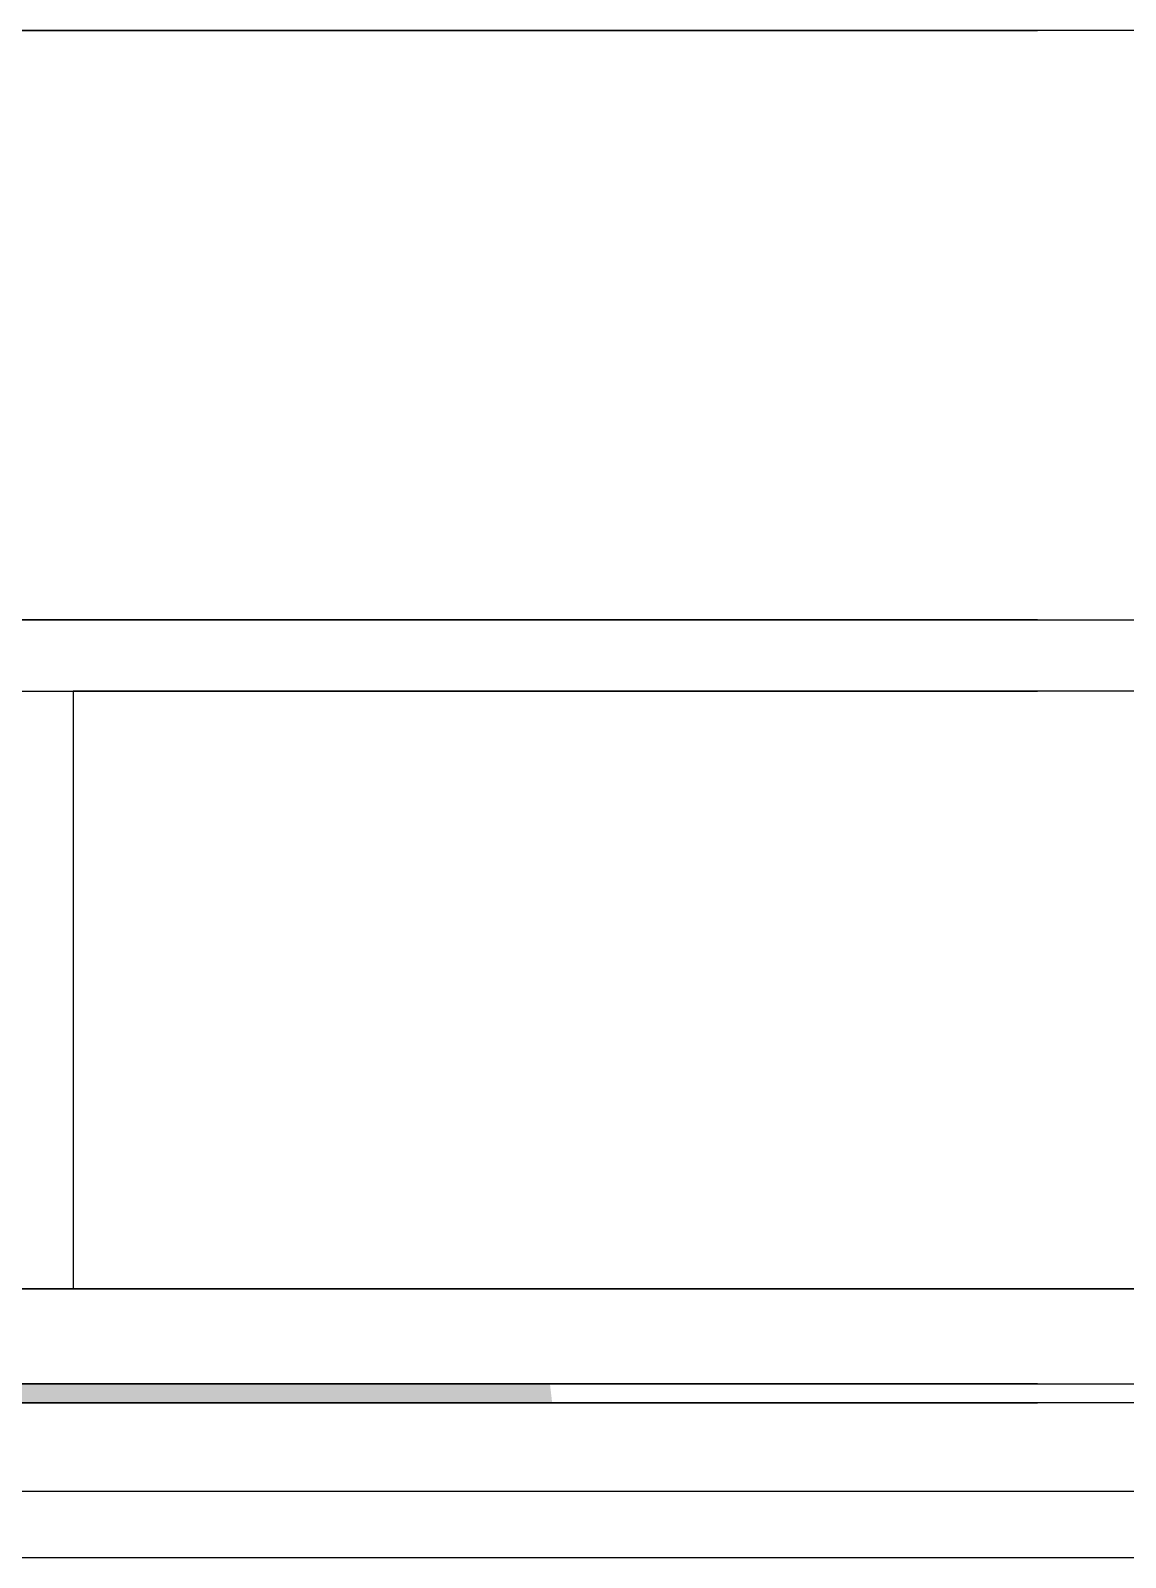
# Model space of a CAD drawing. Extents: x -599358 to 2865263, y -1062760 to 486533.
# Drawn here: x 1005516 to 1006018, y -668993 to -668293 of the extents above; entities that cross this region are included whole.
import ezdxf

# ---------------------------------------------------------------- set-up
doc = ezdxf.new("R2010")
doc.units = 0
doc.linetypes.add('DASH', pattern=[0.35, 0.25, -0.1])
doc.layers.add('A-LIN-V', color=9, linetype='Continuous')

# ---------------------------------------------------------------- blocks, each defined once
blk = doc.blocks.new('23423wer')
at = {"layer": 'A-LIN-V'}
h = blk.add_hatch(color=1, dxfattribs=at)
h.dxf.hatch_style = 1
edge = h.paths.add_edge_path()
edge.add_spline(control_points=[(-1672257.2, 541877.1), (-1672257.17, 541879.23), (-1672257.14, 541881.36), (-1672257.1, 541883.5)], knot_values=[-38.32518, -38.32518, -38.32518, -38.32518, -31.932828, -31.932828, -31.932828, -31.932828], degree=3, periodic=0)
edge.add_line((-1672257.1, 541883.5), (-1672254.39, 541883.5))
edge.add_line((-1672254.39, 541883.5), (-1671666.48, 541883.5))
edge.add_line((-1671666.48, 541883.5), (-1671665.73, 541877.1))
edge.add_line((-1671665.73, 541877.1), (-1672257.2, 541877.1))
at = {"color": 1, "linetype": 'DASH'}
blk.add_line((-1667421.02, 542339.9), (-1674651.93, 542339.9), dxfattribs=at)
at = {"layer": 'A-LIN-V', "color": 1}
for p, q in [((-1674651.93, 542141.1), (-1670089.58, 542141.1)), ((-1671827.37, 542117.1), (-1671827.37, 541915.5)), ((-1670651.37, 542117.1), (-1671827.37, 542117.1)), ((-1667588.3, 541915.5), (-1674651.93, 541915.5)), ((-1672256.29, 541915.5), (-1667588.3, 541915.5)), ((-1672256.29, 541883.5), (-1667428.3, 541883.5)), ((-1668701.94, 541877.1), (-1674651.93, 541877.1)), ((-1672257.01, 541847.28), (-1671663.69, 541847.3)), ((-1672151.49, 541847.3), (-1671138.13, 541847.3)), ((-1671644.49, 541847.3), (-1670463.69, 541847.3)), ((-1672151.49, 541824.9), (-1671138.13, 541824.9)), ((-1672034.74, 541824.9), (-1670882.74, 541824.9))]:
    blk.add_line(p, q, dxfattribs=at)
blk = doc.blocks.new('23423wer-M')
at = {"color": 1, "linetype": 'DASH'}
blk.add_line((1667421.02, 542339.9), (1674651.93, 542339.9), dxfattribs=at)
at = {"layer": 'A-LIN-V', "color": 1}
for p, q in [((1674651.93, 542141.1), (1670089.58, 542141.1)), ((1671851.37, 542117.1), (1674651.93, 542117.1)), ((1667588.3, 541915.5), (1674651.93, 541915.5)), ((1674651.93, 541883.5), (1672256.29, 541883.5)), ((1668701.94, 541877.1), (1674651.93, 541877.1))]:
    blk.add_line(p, q, dxfattribs=at)

msp = doc.modelspace()

# ---------------------------------------------------------------- block references
at = {"xscale": 1.35874988235309, "yscale": 1.35874988235309, "zscale": 1.35874988235309}
for name, p in [('23423wer-M', (-1269455.74, -1405197.51)), ('23423wer', (3277130.5, -1405197.51))]:
    msp.add_blockref(name, p, dxfattribs=at)

doc.saveas('drawing.dxf')
